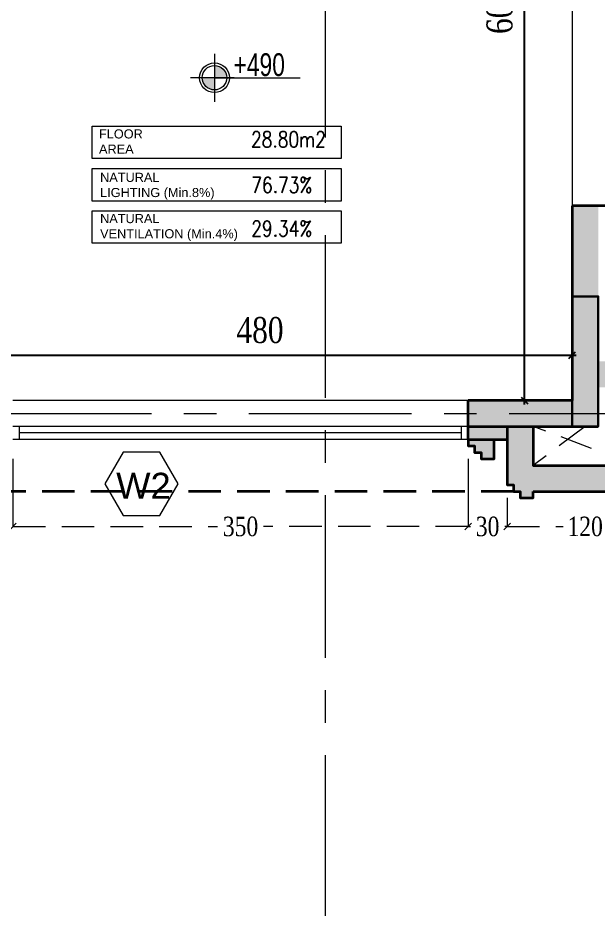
# Model space of a CAD drawing. Header units: inches. Extents: x -114 to 635, y -137 to 57.
# Drawn here: x 103.09 to 107.55, y 7.67 to 14.52 of the extents above; entities that cross this region are included whole.
import ezdxf
from ezdxf.enums import TextEntityAlignment as Align

# ---------------------------------------------------------------- set-up
doc = ezdxf.new("R2010")
doc.units = ezdxf.units.IN
doc.header["$MEASUREMENT"] = 0
doc.header["$PDMODE"] = 98
for name, pattern in [('( Hidden )', [0.375, 0.25, -0.125]), ('CENTER', [2, 1.25, -0.25, 0.25, -0.25]), ('CENTERX2', [4, 2.5, -0.5, 0.5, -0.5]), ('DASHED2', [0.375, 0.25, -0.125]), ('HIDDEN', [0.375, 0.25, -0.125])]:
    doc.linetypes.add(name, pattern=pattern)
doc.layers.get('0').update_dxf_attribs({"lineweight": 5})
doc.layers.get('Defpoints').update_dxf_attribs({"lineweight": 5})
for name, color, linetype, lineweight in [('ARCHES', 1, 'HIDDEN', 5), ('COLUMNS HATCH', 1, 'Continuous', 5), ('DETAILS DIMENSION', 15, 'Continuous', 5), ('E-AX', 9, '( Hidden )', 0), ('HATCH', 15, 'Continuous', 0), ('LEVEL SYMBOL', 8, 'Continuous', 5), ('PROPOSED COLUMNS', 6, 'Continuous', 30), ('ROOM INFORMATION', 7, 'Continuous', 5), ('ROOMS DIMENSION', 3, 'Continuous', 5), ('TAG WINDOWS', 8, 'Continuous', 13), ('TEXT ROOM INFORMATION', 1, 'Continuous', 5), ('WALL PROPOSED', 7, 'Continuous', 30), ('WINDOWS', 5, 'Continuous', 5)]:
    doc.layers.add(name, color=color, linetype=linetype, lineweight=lineweight)
doc.layers.add('AXIES', color=7, linetype='CENTER', lineweight=0, true_color=0x949596)
doc.styles.add('002-F.FLOOR PLAN$0$xref plans$0$ATTRIBUTE', font='BKANT.TTF')
doc.styles.add('Arial', font='arial.ttf')
doc.styles.add('ROMANS-TITLE', font='ROMANS.shx', dxfattribs={"width": 0.8})
doc.styles.add('ST', font='times.ttf', dxfattribs={"width": 0.8})
doc.styles.get("Standard").update_dxf_attribs({"font": 'arial.ttf'})
doc.styles.add('style4', font='times.ttf', dxfattribs={"width": 0.8})
doc.dimstyles.new('DIM100-2', dxfattribs={"dimtxt": 0.2, "dimasz": 0.05, "dimexe": 0.1, "dimexo": 0.1, "dimgap": 0.09, "dimtad": 1, "dimdec": 0, "dimlfac": 100, "dimzin": 0, "dimdsep": 46, "dimtxsty": 'style4', "dimblk1": 'OBLIQUE', "dimblk2": 'OBLIQUE', "dimsah": 1, "dimcen": 0.09, "dimdle": 0.03, "dimse1": 1, "dimse2": 1, "dimclrd": 256, "dimclrt": 256, "dimadec": 0, "dimazin": 0, "dimtfac": 1, "dimtdec": 0, "dimtix": 1, "dimtmove": 2, "dimatfit": 3, "dimldrblk": 'OBLIQUE', "dimfxl": 1, "dimtolj": 1, "dimtzin": 0, "dimarcsym": 0})
doc.dimstyles.new('RASH PLAN', dxfattribs={"dimtxt": 0.15, "dimasz": 0.05, "dimexe": 0, "dimexo": 0.1, "dimgap": 0.05, "dimtad": 0, "dimdec": 0, "dimlfac": 100, "dimzin": 0, "dimdsep": 46, "dimtxsty": 'ST', "dimblk": 'OBLIQUE', "dimcen": 0.09, "dimclrd": 200, "dimclre": 6, "dimclrt": 1, "dimadec": 0, "dimazin": 0, "dimtfac": 1, "dimtdec": 0, "dimtmove": 1, "dimatfit": 3, "dimldrblk": 'OBLIQUE', "dimfxl": 0, "dimtolj": 1, "dimtzin": 0, "dimlwd": -1, "dimlwe": -1, "dimarcsym": 0})

# ---------------------------------------------------------------- blocks, each defined once
blk = doc.blocks.new('_Oblique')
at = {"color": 0, "lineweight": -2}
blk.add_line((-0.5, -0.5), (0.5, 0.5), dxfattribs=at)
blk = doc.blocks.new('*D374')
at = {"layer": 'Defpoints', "color": 0, "transparency": 16777216}
for p in [(106.8502, 10.9298), (108.0502, 10.8798), (106.8502, 10.6102)]:
    blk.add_point(p, dxfattribs=at)
at = {"layer": 'DETAILS DIMENSION', "color": 6, "transparency": 16777216}
for p, q in [((106.8502, 10.8298), (106.8502, 10.6102)), ((108.0502, 10.7798), (108.0502, 10.6102))]:
    blk.add_line(p, q, dxfattribs=at)
at = {"layer": 'DETAILS DIMENSION', "color": 200, "linetype": 'DASHED2', "transparency": 16777216}
for p, q in [((106.8502, 10.6102), (107.2809, 10.6102)), ((108.0502, 10.6102), (107.6196, 10.6102))]:
    blk.add_line(p, q, dxfattribs=at)
at = {"layer": 'DETAILS DIMENSION', "color": 200, "transparency": 16777216, "xscale": 0.05, "yscale": 0.05, "zscale": 0.05, "rotation": 180}
blk.add_blockref('_Oblique', (106.8502, 10.6102), dxfattribs=at)
at = {"layer": 'DETAILS DIMENSION', "color": 200, "transparency": 16777216, "xscale": 0.05, "yscale": 0.05, "zscale": 0.05}
blk.add_blockref('_Oblique', (108.0502, 10.6102), dxfattribs=at)
at = {"layer": 'DETAILS DIMENSION', "color": 1, "transparency": 16777216, "insert": (107.4502, 10.6102), "char_height": 0.15, "attachment_point": 5, "style": 'ST'}
blk.add_mtext('\\A1;120', dxfattribs=at)
blk = doc.blocks.new('*D375')
at = {"layer": 'Defpoints', "color": 0, "transparency": 16777216}
for p in [(106.5503, 11.2298), (106.8502, 10.9298), (106.5503, 10.6102)]:
    blk.add_point(p, dxfattribs=at)
at = {"layer": 'DETAILS DIMENSION', "color": 6, "transparency": 16777216}
for p, q in [((106.5503, 11.1298), (106.5503, 10.6102)), ((106.8502, 10.8298), (106.8502, 10.6102))]:
    blk.add_line(p, q, dxfattribs=at)
at = {"layer": 'DETAILS DIMENSION', "color": 200, "linetype": 'DASHED2', "transparency": 16777216}
for p, q in [((106.5503, 10.6102), (106.5003, 10.6102)), ((106.5503, 10.6102), (106.5684, 10.6102)), ((106.8502, 10.6102), (106.8321, 10.6102)), ((106.8502, 10.6102), (106.9002, 10.6102))]:
    blk.add_line(p, q, dxfattribs=at)
at = {"layer": 'DETAILS DIMENSION', "color": 200, "transparency": 16777216, "xscale": 0.05, "yscale": 0.05, "zscale": 0.05}
blk.add_blockref('_Oblique', (106.5503, 10.6102), dxfattribs=at)
at = {"layer": 'DETAILS DIMENSION', "color": 200, "transparency": 16777216, "xscale": 0.05, "yscale": 0.05, "zscale": 0.05, "rotation": 180}
blk.add_blockref('_Oblique', (106.8502, 10.6102), dxfattribs=at)
at = {"layer": 'DETAILS DIMENSION', "color": 1, "transparency": 16777216, "insert": (106.7003, 10.6102), "char_height": 0.15, "attachment_point": 5, "style": 'ST'}
blk.add_mtext('\\A1;30', dxfattribs=at)
blk = doc.blocks.new('*D376')
at = {"layer": 'Defpoints', "color": 0, "transparency": 16777216}
for p in [(103.0511, 11.2298), (106.5503, 11.2298), (103.0511, 10.6102)]:
    blk.add_point(p, dxfattribs=at)
at = {"layer": 'DETAILS DIMENSION', "color": 6, "transparency": 16777216}
for p, q in [((103.0511, 11.1298), (103.0511, 10.6102)), ((106.5503, 11.1298), (106.5503, 10.6102))]:
    blk.add_line(p, q, dxfattribs=at)
at = {"layer": 'DETAILS DIMENSION', "color": 200, "linetype": 'DASHED2', "transparency": 16777216}
for p, q in [((103.0511, 10.6102), (104.6245, 10.6102)), ((106.5503, 10.6102), (104.9768, 10.6102))]:
    blk.add_line(p, q, dxfattribs=at)
at = {"layer": 'DETAILS DIMENSION', "color": 200, "transparency": 16777216, "xscale": 0.05, "yscale": 0.05, "zscale": 0.05, "rotation": 180}
blk.add_blockref('_Oblique', (103.0511, 10.6102), dxfattribs=at)
at = {"layer": 'DETAILS DIMENSION', "color": 200, "transparency": 16777216, "xscale": 0.05, "yscale": 0.05, "zscale": 0.05}
blk.add_blockref('_Oblique', (106.5503, 10.6102), dxfattribs=at)
at = {"layer": 'DETAILS DIMENSION', "color": 1, "transparency": 16777216, "insert": (104.8007, 10.6102), "char_height": 0.15, "attachment_point": 5, "style": 'ST'}
blk.add_mtext('\\A1;350', dxfattribs=at)
blk = doc.blocks.new('*D471')
at = {"layer": 'Defpoints', "color": 0, "transparency": 16777216}
for p in [(107.3502, 11.9281), (102.5504, 11.5798), (107.3502, 11.5798)]:
    blk.add_point(p, dxfattribs=at)
at = {"layer": 'ROOMS DIMENSION', "linetype": 'Continuous', "lineweight": -2, "transparency": 16777216}
blk.add_line((102.5204, 11.9281), (107.3802, 11.9281), dxfattribs=at)
at = {"layer": 'ROOMS DIMENSION', "lineweight": -2, "transparency": 16777216, "xscale": 0.05, "yscale": 0.05, "zscale": 0.05, "rotation": 180}
blk.add_blockref('_Oblique', (102.5504, 11.9281), dxfattribs=at)
at = {"layer": 'ROOMS DIMENSION', "lineweight": -2, "transparency": 16777216, "xscale": 0.05, "yscale": 0.05, "zscale": 0.05}
blk.add_blockref('_Oblique', (107.3502, 11.9281), dxfattribs=at)
at = {"layer": 'ROOMS DIMENSION', "transparency": 16777216, "insert": (104.9503, 12.1198), "char_height": 0.2, "attachment_point": 5, "style": 'style4'}
blk.add_mtext('\\A1;480', dxfattribs=at)
blk = doc.blocks.new('*D473')
at = {"layer": 'Defpoints', "color": 0, "transparency": 16777216}
for p in [(106.9844, 17.5794), (107.3502, 17.5794), (107.3502, 11.5798)]:
    blk.add_point(p, dxfattribs=at)
at = {"layer": 'ROOMS DIMENSION', "linetype": 'Continuous', "lineweight": -2, "transparency": 16777216}
blk.add_line((106.9844, 11.5498), (106.9844, 17.6094), dxfattribs=at)
at = {"layer": 'ROOMS DIMENSION', "lineweight": -2, "transparency": 16777216, "xscale": 0.05, "yscale": 0.05, "zscale": 0.05}
for p, rotation in [((106.9844, 17.5794), 90), ((106.9844, 11.5798), 270)]:
    blk.add_blockref('_Oblique', p, dxfattribs=dict(at, rotation=rotation))
at = {"layer": 'ROOMS DIMENSION', "transparency": 16777216, "insert": (106.7926, 14.5796), "char_height": 0.2, "attachment_point": 5, "rotation": 90, "style": 'style4'}
blk.add_mtext('\\A1;600', dxfattribs=at)
blk = doc.blocks.new('002-F.FLOOR PLAN$0$xref plans$0$LVL-PL')
h = blk.add_hatch(color=256)
h.paths.add_polyline_path([(0, 0.1233), (0, 0), (0.1233, 0, 0.414214)])
h.paths.add_polyline_path([(0, 0), (-0.1233, 0, 0.414214), (0, -0.1233)])
for p, q in [((0, 0.2424), (0, -0.2424)), ((0.2, 0), (-0.2424, 0)), ((0, 0), (0.8648, 0))]:
    blk.add_line(p, q)
for radius in [0.15, 0.1233]:
    blk.add_circle((0, 0), radius)
at = {"style": '002-F.FLOOR PLAN$0$xref plans$0$ATTRIBUTE', "width": 0.75, "flags": 12}
for tag, p in [('LEVEL', (0.517, 0.1508)), ('POSITION', (0.517, -0.1541))]:
    blk.add_attdef(tag, text='', height=0.2, dxfattribs=at).set_placement(p, align=Align.MIDDLE)
blk = doc.blocks.new('DASLASDLASLDASLASDLASLQWELQWELQWELQWELQ')
at = {"layer": 'AXIES', "linetype": 'CENTERX2', "ltscale": 0.5}
for p, q in [((44.8787, -578.2063), (44.8787, -610.1736)), ((20.2934, -601.5774), (52.6834, -601.5774))]:
    blk.add_line(p, q, dxfattribs=at)
blk = doc.blocks.new('QEWQWQWASDASDASADAAS')
at = {"layer": 'COLUMNS HATCH', "ltscale": 300}
blk.add_hatch(color=256, dxfattribs=at).paths.add_polyline_path([(169.6227, -497.8573), (169.8227, -497.8573), (169.8227, -498.8573), (169.6227, -498.8573)])
at = {"layer": 'PROPOSED COLUMNS'}
blk.add_lwpolyline([(169.6227, -497.8573), (169.8227, -497.8573), (169.8227, -498.8573), (169.6227, -498.8573)], close=True, dxfattribs=at)
blk = doc.blocks.new('Room Info')
at = {"layer": 'TEXT ROOM INFORMATION', "ltscale": 5}
for tag, p in [('FLR_AREA', (17, 833.5)), ('NAT_LIGHT', (19, 482.5)), ('NAT_VENT', (19, 147.5))]:
    blk.add_attdef(tag, p, '', height=180, dxfattribs=at)

msp = doc.modelspace()

# ---------------------------------------------------------------- hatches: boundary and pattern name
at = {"layer": 'HATCH', "true_color": 0x939598}
h = msp.add_hatch(color=252, dxfattribs=at)
h.dxf.hatch_style = 1
h.paths.add_polyline_path([(107.5502, 13.0756), (107.3502, 13.0756), (107.3502, 11.5798), (106.5503, 11.5798), (106.5503, 11.3798), (107.5502, 11.3798)])
h = msp.add_hatch(color=252, dxfattribs=at)
h.dxf.hatch_style = 1
h.paths.add_polyline_path([(108.0502, 11.8798), (107.5502, 11.8798), (107.5502, 11.6798), (107.8502, 11.6798), (107.8502, 11.0798), (107.0502, 11.0798), (107.0502, 11.3798), (106.8502, 11.3798), (106.8502, 10.9298), (106.9002, 10.9298), (106.9002, 10.8798), (106.9502, 10.8798), (106.9502, 10.8298), (107.0502, 10.8298), (107.0502, 10.8798), (108.0502, 10.8798)])
h = msp.add_hatch(color=252, dxfattribs=at)
h.dxf.hatch_style = 1
h.paths.add_polyline_path([(106.8502, 11.3798), (106.5503, 11.3798), (106.5503, 11.2798), (106.8502, 11.2798)])
h = msp.add_hatch(color=252, dxfattribs=at)
h.dxf.hatch_style = 1
h.paths.add_polyline_path([(106.7503, 11.2798), (106.5503, 11.2798), (106.5503, 11.2298), (106.6003, 11.2298), (106.6003, 11.1798), (106.6503, 11.1798), (106.6503, 11.1298), (106.7503, 11.1298)])

# ---------------------------------------------------------------- linework, layer by layer
at = {"layer": 'ARCHES'}
for p, q in [((107.4502, 11.3798), (107.0502, 11.0798)), ((107.8502, 11.0798), (107.0502, 11.3798))]:
    msp.add_line(p, q, dxfattribs=at)
at = {"layer": 'ROOM INFORMATION', "ltscale": 5}
for points in [[(103.6601, 13.6897), (105.5736, 13.6897), (105.5736, 13.4397), (103.6601, 13.4397)], [(103.6601, 13.3632), (105.5736, 13.3632), (105.5736, 13.1132), (103.6601, 13.1132)], [(103.6601, 13.0392), (105.5736, 13.0392), (105.5736, 12.7892), (103.6601, 12.7892)]]:
    msp.add_lwpolyline(points, close=True, dxfattribs=at)
at = {"layer": 'TAG WINDOWS'}
msp.add_lwpolyline([(104.3223, 10.9385), (104.1814, 11.1826), (103.8995, 11.1826), (103.7586, 10.9385), (103.8995, 10.6944), (104.1814, 10.6944)], close=True, dxfattribs=at)
at = {"layer": 'WALL PROPOSED', "linetype": 'Continuous', "lineweight": 35}
for p, q in [((107.6502, 13.0756), (107.3502, 13.0756)), ((106.5503, 11.2798), (106.5503, 11.5798))]:
    msp.add_line(p, q, dxfattribs=at)
at = {"layer": 'WALL PROPOSED', "linetype": 'DASHED2', "lineweight": 35}
msp.add_line((106.9002, 10.8798), (102.3511, 10.8798), dxfattribs=at)
at = {"layer": 'WALL PROPOSED', "linetype": 'Continuous', "lineweight": 35, "flags": 128}
for points in [[(107.3502, 13.0756), (107.3502, 11.5798)], [(107.3502, 11.5798), (106.5503, 11.5798)], [(106.5503, 11.3798), (107.5502, 11.3798)], [(106.8502, 11.3798), (106.8502, 10.9298), (106.9002, 10.9298), (106.9002, 10.8798), (106.9502, 10.8798), (106.9502, 10.8298), (107.0502, 10.8298), (107.0502, 10.8798)], [(107.0502, 11.3798), (107.0502, 11.0798), (107.8502, 11.0798)], [(106.5503, 11.2798), (106.5503, 11.2298), (106.6003, 11.2298), (106.6003, 11.1798), (106.6503, 11.1798), (106.6503, 11.1298), (106.7503, 11.1298), (106.7503, 11.2798)], [(106.5503, 11.2798), (106.8502, 11.2798)], [(107.0502, 10.8798), (108.0502, 10.8798)]]:
    msp.add_lwpolyline(points, dxfattribs=at)
at = {"layer": 'WINDOWS'}
for p, q in [((107.3502, 16.0748), (107.3502, 13.0756)), ((106.5503, 11.5798), (103.0511, 11.5798)), ((106.5503, 11.3798), (103.0511, 11.3798)), ((103.1011, 11.2798), (103.1011, 11.3798)), ((106.5003, 11.2798), (106.5003, 11.3798)), ((106.5003, 11.3298), (103.1011, 11.3298)), ((106.5503, 11.2798), (103.0511, 11.2798))]:
    msp.add_line(p, q, dxfattribs=at)

# ---------------------------------------------------------------- block references
at = {"layer": 'E-AX'}
msp.add_blockref('DASLASDLASLDASLASDLASLQWELQWELQWELQWELQ', (60.5717, 613.0572), dxfattribs=at)
at = {"layer": 'LEVEL SYMBOL', "linetype": 'Continuous', "lineweight": 0}
ref = msp.add_blockref('002-F.FLOOR PLAN$0$xref plans$0$LVL-PL', (104.6005, 14.062), dxfattribs=dict(at, xscale=0.7620000000000069, yscale=0.7620000000000069, zscale=0.7620000000000069))
ref.add_attrib('LEVEL', '+490', dxfattribs={"layer": '0', "lineweight": 5, "height": 0.175, "rotation": 360, "style": '002-F.FLOOR PLAN$0$xref plans$0$ATTRIBUTE', "width": 0.75}).set_placement((104.9443, 14.1624), align=Align.MIDDLE)
at = {"layer": 'PROPOSED COLUMNS'}
msp.add_blockref('QEWQWQWASDASDASADAAS', (-62.2725, 510.2371), dxfattribs=at)
at = {"layer": 'TEXT ROOM INFORMATION'}
ref = msp.add_blockref('Room Info', (104.8641, 12.8142), dxfattribs=dict(at, xscale=0.001, yscale=0.001, zscale=0.001))
ref.add_attrib('FLR_AREA', '28.80m2', dxfattribs={"ltscale": 5, "height": 0.12, "style": 'ROMANS-TITLE', "width": 0.8}).set_placement((104.8811, 13.6477), align=Align.TOP_LEFT)
ref.add_attrib('NAT_LIGHT', '76.73%', dxfattribs={"ltscale": 5, "height": 0.12, "style": 'ROMANS-TITLE', "width": 0.8}).set_placement((104.8831, 13.2967), align=Align.TOP_LEFT)
ref.add_attrib('NAT_VENT', '29.34%', dxfattribs={"ltscale": 5, "height": 0.12, "style": 'ROMANS-TITLE', "width": 0.8}).set_placement((104.8831, 12.9617), align=Align.TOP_LEFT)

# ---------------------------------------------------------------- texts
at = {"layer": 'ROOM INFORMATION', "ltscale": 5, "char_height": 0.07, "attachment_point": 1}
for s, insert in [('{\\C7;FLOOR\\PAREA}', (103.7126, 13.6647)), ('{\\C7;NATURAL\\PLIGHTING (Min.8%)}', (103.7211, 13.3307)), ('{\\C7;NATURAL\\PVENTILATION (Min.4%)}', (103.7211, 13.0137))]:
    msp.add_mtext_dynamic_manual_height_columns(s, width=1.51509, gutter_width=0.9, heights=[0], dxfattribs=dict(at, insert=insert))
at = {"layer": 'TAG WINDOWS', "style": 'Arial'}
msp.add_text('W2', height=0.2, dxfattribs=at).set_placement((103.845, 10.8236))

# ---------------------------------------------------------------- dimensions: what is measured, and where the dimension line sits
at = {"layer": 'DETAILS DIMENSION'}
for base, p1, p2, picture, middle in [((103.0511, 10.6102), (106.5503, 11.2298), (103.0511, 11.2298), '*D376', (104.8007, 10.6102)), ((106.5503, 10.6102), (106.8502, 10.9298), (106.5503, 11.2298), '*D375', (106.7003, 10.6102)), ((106.8502, 10.6102), (108.0502, 10.8798), (106.8502, 10.9298), '*D374', (107.4502, 10.6102))]:
    dim = msp.add_linear_dim(base=base, p1=p1, p2=p2, dimstyle='RASH PLAN', dxfattribs=at)
    dim.commit()
    dim.dimension.update_dxf_attribs({"geometry": picture, "text_midpoint": middle})
at = {"layer": 'ROOMS DIMENSION'}
dim = msp.add_linear_dim(base=(106.9844, 17.5794), p1=(107.3502, 11.5798), p2=(107.3502, 17.5794), angle=90, dimstyle='DIM100-2', dxfattribs=at)
dim.commit()
dim.dimension.update_dxf_attribs({"geometry": '*D473', "text_midpoint": (106.7926, 14.5796)})
dim = msp.add_linear_dim(base=(107.3502, 11.9281), p1=(102.5504, 11.5798), p2=(107.3502, 11.5798), dimstyle='DIM100-2', dxfattribs=at)
dim.commit()
dim.dimension.update_dxf_attribs({"geometry": '*D471', "text_midpoint": (104.9503, 12.1198)})

doc.saveas('drawing.dxf')
